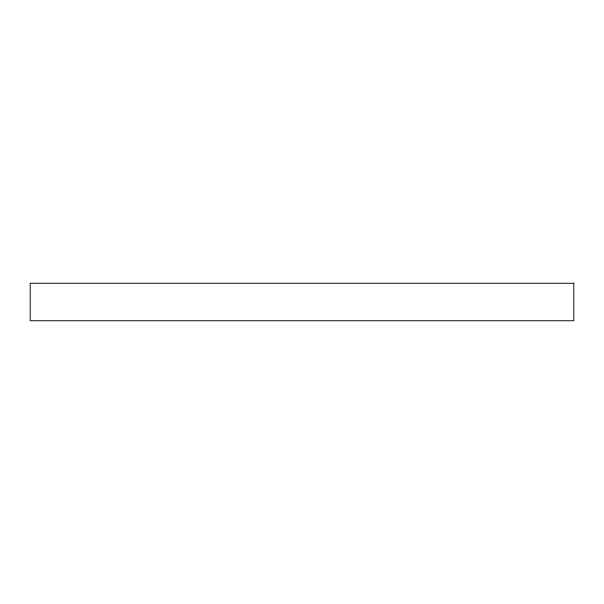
<?xml version="1.0" encoding="UTF-8"?>
<svg xmlns="http://www.w3.org/2000/svg" width="604" height="604" viewBox="0 0 604 604"><rect width="100%" height="100%" fill="white"/><g stroke="black" fill="none" stroke-linecap="round" stroke-linejoin="round"><path stroke-width="0.91" d="M573.8 283.253L30.2 283.253L30.2 320.747L573.8 320.747L573.8 283.253"/></g></svg>
